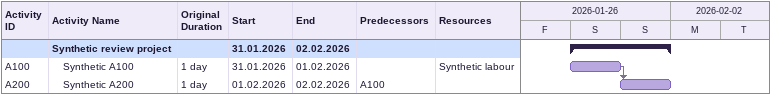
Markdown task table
| ID | Level | Task | Original duration | Start | Finish | Predecessors | Resources |
|---|---|---|---|---|---|---|---|
|  | 1 | **Synthetic review project** |  | 2026-01-31 | 2026-02-02 |  |  |
| A100 | 2 | Synthetic A100 | 1d | 2026-01-31 | 2026-02-01 |  | Synthetic labour |
| A200 | 2 | Synthetic A200 | 1d | 2026-02-01 | 2026-02-02 | A100 |  |
